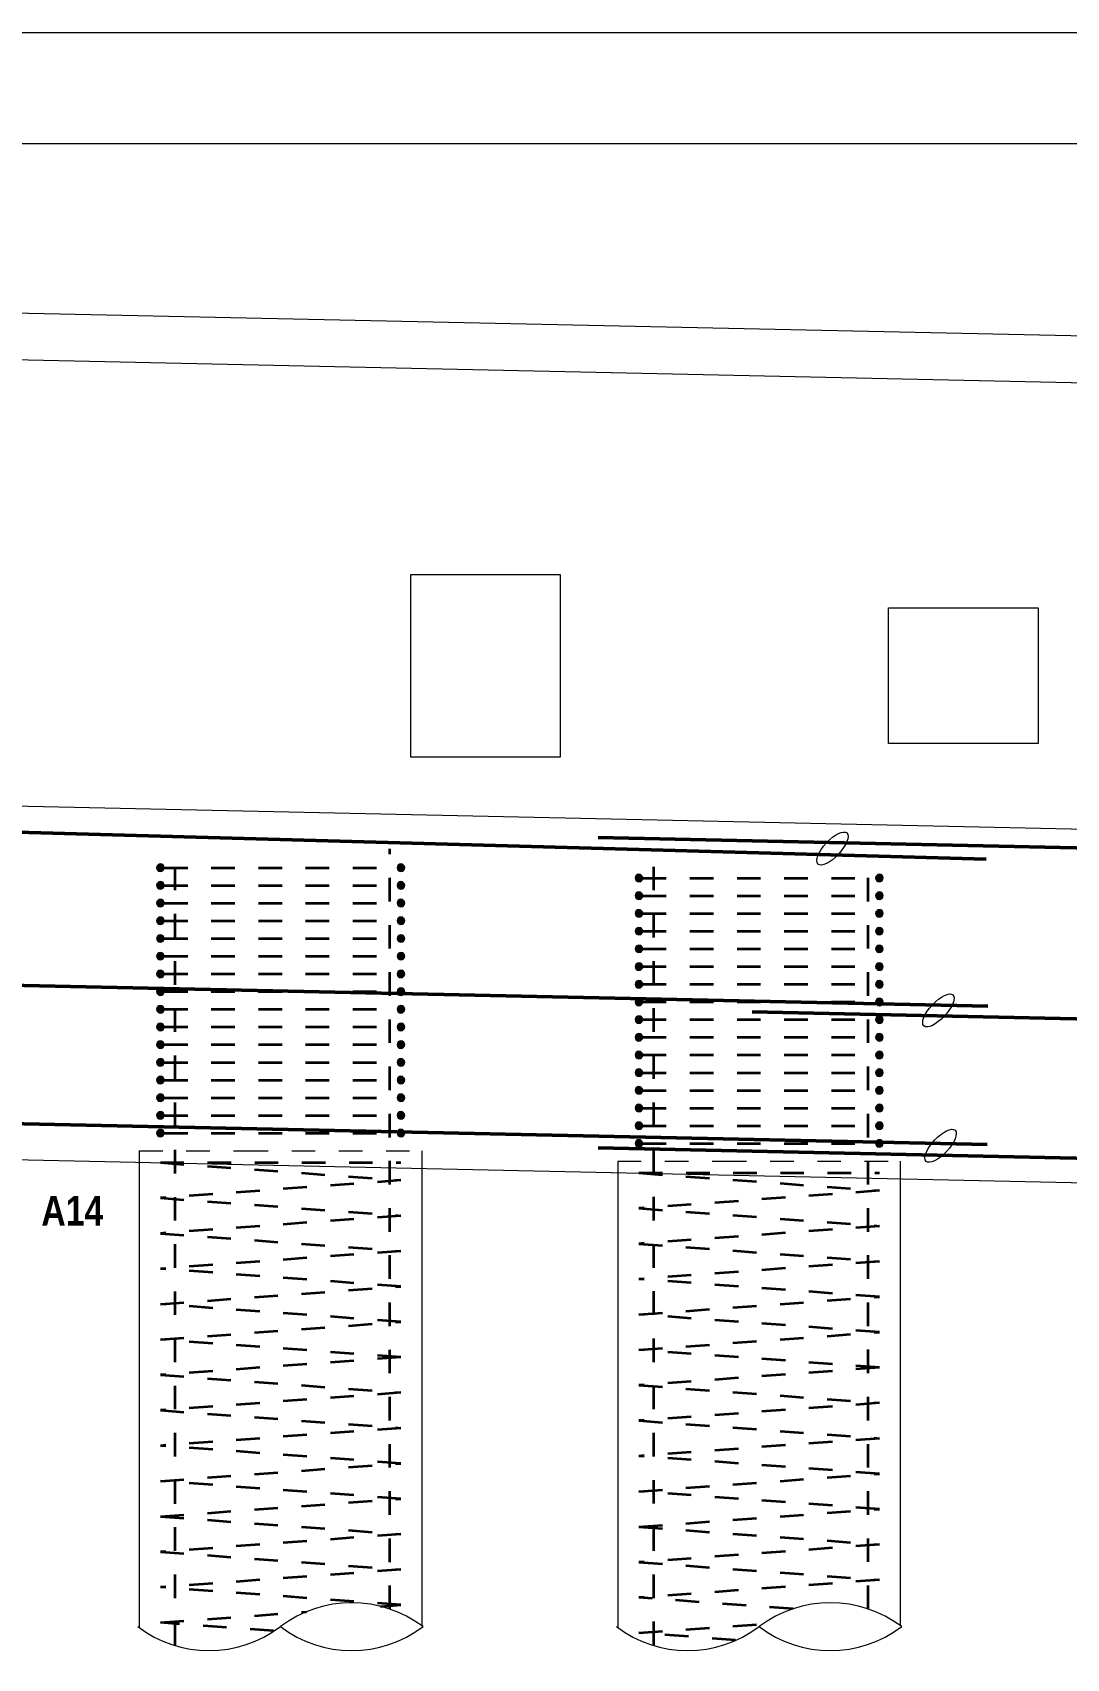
# Model space of a CAD drawing. Header units: metres. Extents: x 1110 to 1218, y -510 to 23.
# Drawn here: x 1169.14 to 1173.52, y 16.05 to 22.94 of the extents above; entities that cross this region are included whole.
import ezdxf

# ---------------------------------------------------------------- set-up
doc = ezdxf.new("R2010")
doc.units = ezdxf.units.M
doc.linetypes.add('JacobsDash', pattern=[0.0045, 0.003, -0.0015])
for name, color, linetype, lineweight in [('A-DETL', 7, 'Continuous', 13), ('A-DETL-GENF', 7, 'Continuous', 9), ('G-ANNO-TEXT', 7, 'Continuous', 9), ('S-BEAM', 7, 'Continuous', 50), ('S-FNDN', 7, 'Continuous', 50), ('S-FNDN-HDLN', 7, 'JacobsDash', 18)]:
    doc.layers.add(name, color=color, linetype=linetype, lineweight=lineweight)
doc.styles.add('Arial Narrow_B', font='ARIALNB.TTF', dxfattribs={"height": 0.125})

# ---------------------------------------------------------------- blocks, each defined once
blk = doc.blocks.new('01_SFO_FRP_Pile_CastInPlace_CS_BR08 - CAST-IN-PLACE PILE - 1200-8660960-DRG-2873072 - ELEVATION - ABUTMENT A Copy 1')
at = {"layer": 'S-FNDN', "lineweight": 13}
for p, q in [((1131.2167, 18.1471), (1131.2167, 16.1762)), ((1132.4167, 16.1826), (1132.4167, 18.1211))]:
    blk.add_line(p, q, dxfattribs=at)
at = {"layer": 'S-FNDN-HDLN', "lineweight": 13}
for p, q in [((1131.2167, 18.197), (1131.2167, 18.1471)), ((1131.2167, 18.197), (1131.6637, 18.197)), ((1131.6637, 18.197), (1132.4167, 18.197)), ((1132.4167, 18.1212), (1132.4167, 18.197))]:
    blk.add_line(p, q, dxfattribs=at)
blk = doc.blocks.new('S_Det_Reinf_Bar Section_2D Grey - N32-6361576-DRG-2873072 - ELEVATION - ABUTMENT A Copy 1')
at = {"layer": 'A-DETL-GENF', "true_color": 0x808080}
blk.add_hatch(color=8, dxfattribs=at).paths.add_polyline_path([(1122.9541, 18.3196), (1122.9583, 18.3202), (1122.9621, 18.3218), (1122.9654, 18.3243), (1122.968, 18.3276), (1122.9696, 18.3315), (1122.9701, 18.3356), (1122.9696, 18.3398), (1122.968, 18.3436), (1122.9654, 18.347), (1122.9621, 18.3495), (1122.9583, 18.3511), (1122.9541, 18.3516), (1122.95, 18.3511), (1122.9461, 18.3495), (1122.9428, 18.347), (1122.9403, 18.3436), (1122.9387, 18.3398), (1122.9381, 18.3356), (1122.9387, 18.3315), (1122.9403, 18.3276), (1122.9428, 18.3243), (1122.9461, 18.3218), (1122.95, 18.3202)])
at = {"layer": 'A-DETL-GENF', "color": 8, "lineweight": 18, "true_color": 0x808080}
for start, end in [(0, 180), (180, 0)]:
    blk.add_arc((1122.9541, 18.3356), 0.016, start, end, dxfattribs=at)
blk = doc.blocks.new('S_Det_Reinf_Bar Section_2D Grey - N32-6361679-DRG-2873072 - ELEVATION - ABUTMENT A Copy 1')
at = {"layer": 'A-DETL-GENF', "true_color": 0x808080}
blk.add_hatch(color=8, dxfattribs=at).paths.add_polyline_path([(1123.9741, 18.3196), (1123.9783, 18.3202), (1123.9821, 18.3218), (1123.9854, 18.3243), (1123.988, 18.3276), (1123.9896, 18.3315), (1123.9901, 18.3356), (1123.9896, 18.3398), (1123.988, 18.3436), (1123.9854, 18.347), (1123.9821, 18.3495), (1123.9783, 18.3511), (1123.9741, 18.3516), (1123.97, 18.3511), (1123.9661, 18.3495), (1123.9628, 18.347), (1123.9603, 18.3436), (1123.9587, 18.3398), (1123.9581, 18.3356), (1123.9587, 18.3315), (1123.9603, 18.3276), (1123.9628, 18.3243), (1123.9661, 18.3218), (1123.97, 18.3202)])
at = {"layer": 'A-DETL-GENF', "color": 8, "lineweight": 18, "true_color": 0x808080}
for start, end in [(0, 180), (180, 0)]:
    blk.add_arc((1123.9741, 18.3356), 0.016, start, end, dxfattribs=at)
blk = doc.blocks.new('S_Det_Reinf_Bar Section_2D Grey - N32-V31-DRG-2873072 - ELEVATION - ABUTMENT A Copy 1')
at = {"layer": 'A-DETL-GENF', "true_color": 0x808080}
blk.add_hatch(color=8, dxfattribs=at).paths.add_polyline_path([(1131.3067, 18.556), (1131.3109, 18.5566), (1131.3147, 18.5582), (1131.3181, 18.5607), (1131.3206, 18.564), (1131.3222, 18.5679), (1131.3227, 18.5727), (1131.3222, 18.5762), (1131.3206, 18.58), (1131.3181, 18.5834), (1131.3147, 18.5859), (1131.3109, 18.5875), (1131.3067, 18.588), (1131.3026, 18.5875), (1131.2987, 18.5859), (1131.2954, 18.5834), (1131.2929, 18.58), (1131.2913, 18.5762), (1131.2907, 18.572), (1131.2913, 18.5679), (1131.2929, 18.564), (1131.2954, 18.5607), (1131.2987, 18.5582), (1131.3026, 18.5566)])
at = {"layer": 'A-DETL-GENF', "color": 8, "lineweight": 18, "true_color": 0x808080}
for start, end in [(0, 180), (180, 0)]:
    blk.add_arc((1131.3067, 18.572), 0.016, start, end, dxfattribs=at)
blk = doc.blocks.new('S_Det_Reinf_Bar Section_2D Grey - N32-V32-DRG-2873072 - ELEVATION - ABUTMENT A Copy 1')
at = {"layer": 'A-DETL-GENF', "true_color": 0x808080}
blk.add_hatch(color=8, dxfattribs=at).paths.add_polyline_path([(1132.3267, 18.556), (1132.3311, 18.5567), (1132.3347, 18.5582), (1132.3381, 18.5607), (1132.3406, 18.564), (1132.3422, 18.5679), (1132.3427, 18.5727), (1132.3422, 18.5762), (1132.3406, 18.58), (1132.3381, 18.5834), (1132.3347, 18.5859), (1132.3309, 18.5875), (1132.3267, 18.588), (1132.3226, 18.5875), (1132.3187, 18.5859), (1132.3154, 18.5834), (1132.3129, 18.58), (1132.3113, 18.5762), (1132.3107, 18.572), (1132.3113, 18.5679), (1132.3129, 18.564), (1132.3154, 18.5607), (1132.3187, 18.5582), (1132.3226, 18.5566)])
at = {"layer": 'A-DETL-GENF', "color": 8, "lineweight": 18, "true_color": 0x808080}
for start, end in [(0, 180), (180, 0)]:
    blk.add_arc((1132.3267, 18.572), 0.016, start, end, dxfattribs=at)
blk = doc.blocks.new('CS_DET_Pile-Column_BreakLine - CS_Tubular BreakLine-6356722-DRG-2873072 - ELEVATION - ABUTMENT A Copy 1')
at = {"layer": 'A-DETL-GENF', "lineweight": 18}
for centre, start, end in [((1113.8524, 15.7794), 52.95733, 127.04267), ((1113.2474, 16.581), 232.95733, 307.04267), ((1113.8524, 16.581), 232.95733, 307.04267)]:
    blk.add_arc(centre, 0.5021, start, end, dxfattribs=at)
blk = doc.blocks.new('T2DExtentArrowReinf_v1 - Extent-9233316-DRG-2873072 - ELEVATION - ABUTMENT A Copy 1')
at = {"layer": 'A-DETL-GENF'}
blk.add_line((1112.6613, 22.4672), (1142.8289, 22.4672), dxfattribs=at)
blk = doc.blocks.new('T2DExtentArrowReinf_v1 - Extent-9233357-DRG-2873072 - ELEVATION - ABUTMENT A Copy 1')
at = {"layer": 'A-DETL-GENF'}
blk.add_line((1112.6613, 22.9372), (1142.8289, 22.9372), dxfattribs=at)

msp = doc.modelspace()

# ---------------------------------------------------------------- linework, layer by layer
at = {"layer": 'A-DETL'}
msp.add_line((1164.7397, 21.8428), (1181.4892, 21.4804), dxfattribs=at)
at = {"layer": 'A-DETL', "lineweight": 18}
for p, q in [((1170.7403, 20.64), (1171.3745, 20.64)), ((1170.7403, 19.865), (1170.7403, 20.64)), ((1171.3745, 20.64), (1171.3745, 19.865)), ((1172.767, 20.499), (1173.4012, 20.499)), ((1172.767, 19.924), (1172.767, 20.499)), ((1173.4012, 20.499), (1173.4012, 19.924)), ((1173.4012, 19.924), (1172.767, 19.924)), ((1171.3745, 19.865), (1170.7403, 19.865))]:
    msp.add_line(p, q, dxfattribs=at)
at = {"layer": 'A-DETL', "lineweight": 50}
for p, q in [((1173.1813, 19.4332), (1164.9651, 19.6616)), ((1181.3942, 19.3111), (1171.5356, 19.5244)), ((1173.1883, 18.8095), (1163.7327, 19.0141)), ((1181.3257, 18.5884), (1172.1883, 18.7862)), ((1164.4797, 18.4118), (1173.1846, 18.2234)), ((1171.5356, 18.2091), (1181.3657, 17.9964))]:
    msp.add_line(p, q, dxfattribs=at)
at = {"layer": 'A-DETL', "color": 8, "linetype": 'JacobsDash', "lineweight": 35, "true_color": 0x808080}
for p, q in [((1169.7411, 16.1012), (1169.7411, 19.497)), ((1170.6511, 16.254), (1170.6511, 19.477)), ((1171.7706, 16.1014), (1171.7706, 19.4532)), ((1169.6945, 19.397), (1170.6825, 19.397)), ((1172.6806, 16.2541), (1172.6806, 19.4332)), ((1169.6945, 19.322), (1170.6825, 19.322)), ((1171.724, 19.3532), (1172.712, 19.3532)), ((1169.6945, 19.247), (1170.6825, 19.247)), ((1171.724, 19.2782), (1172.712, 19.2782)), ((1169.6945, 19.172), (1170.6825, 19.172)), ((1171.724, 19.2032), (1172.712, 19.2032)), ((1169.6945, 19.097), (1170.6825, 19.097)), ((1171.724, 19.1282), (1172.712, 19.1282)), ((1171.724, 19.0532), (1172.712, 19.0532)), ((1169.6945, 19.022), (1170.6825, 19.022)), ((1171.724, 18.9782), (1172.712, 18.9782)), ((1169.6945, 18.947), (1170.6825, 18.947)), ((1171.724, 18.9032), (1172.712, 18.9032)), ((1169.6945, 18.872), (1170.6825, 18.872)), ((1171.724, 18.8282), (1172.712, 18.8282)), ((1169.6945, 18.797), (1170.6825, 18.797)), ((1171.724, 18.7532), (1172.712, 18.7532)), ((1169.6945, 18.722), (1170.6825, 18.722)), ((1171.724, 18.6782), (1172.712, 18.6782)), ((1169.6945, 18.647), (1170.6825, 18.647)), ((1169.6945, 18.572), (1170.6825, 18.572)), ((1171.724, 18.6032), (1172.712, 18.6032)), ((1169.6945, 18.497), (1170.6825, 18.497)), ((1171.724, 18.5282), (1172.712, 18.5282)), ((1169.6945, 18.422), (1170.6825, 18.422)), ((1171.724, 18.4532), (1172.712, 18.4532)), ((1169.6945, 18.347), (1170.6825, 18.347)), ((1171.724, 18.3782), (1172.712, 18.3782)), ((1169.6945, 18.272), (1170.6825, 18.272)), ((1171.724, 18.3032), (1172.712, 18.3032)), ((1171.724, 18.2282), (1172.712, 18.2282)), ((1169.6785, 18.147), (1170.6985, 18.072)), ((1169.6785, 18.147), (1170.6985, 18.147)), ((1170.6985, 18.072), (1169.6785, 17.997)), ((1171.708, 18.1032), (1172.728, 18.0282)), ((1171.708, 18.1032), (1172.728, 18.1032)), ((1169.6785, 17.997), (1170.6985, 17.922)), ((1172.728, 18.0282), (1171.708, 17.9532)), ((1170.6985, 17.922), (1169.6785, 17.847)), ((1171.708, 17.9532), (1172.728, 17.8782)), ((1172.728, 17.8782), (1171.708, 17.8032)), ((1169.6785, 17.847), (1170.6985, 17.772)), ((1171.708, 17.8032), (1172.728, 17.7282)), ((1170.6985, 17.772), (1169.6785, 17.697)), ((1172.728, 17.7282), (1171.708, 17.6532)), ((1170.6985, 17.622), (1169.6785, 17.697)), ((1172.728, 17.5782), (1171.708, 17.6532)), ((1169.6785, 17.547), (1170.6985, 17.622)), ((1171.708, 17.5032), (1172.728, 17.5782)), ((1170.6985, 17.472), (1169.6785, 17.547)), ((1169.6785, 17.397), (1170.6985, 17.472)), ((1172.728, 17.4282), (1171.708, 17.5032)), ((1170.6985, 17.322), (1169.6785, 17.397)), ((1171.708, 17.3532), (1172.728, 17.4282)), ((1170.6985, 17.322), (1169.6785, 17.247)), ((1172.728, 17.2782), (1171.708, 17.3532)), ((1169.6785, 17.247), (1170.6985, 17.172)), ((1172.728, 17.2782), (1171.708, 17.2032)), ((1170.6985, 17.172), (1169.6785, 17.097)), ((1171.708, 17.2032), (1172.728, 17.1282)), ((1169.6785, 17.097), (1170.6985, 17.022)), ((1172.728, 17.1282), (1171.708, 17.0532)), ((1171.708, 17.0532), (1172.728, 16.9782)), ((1170.6985, 17.022), (1169.6785, 16.947)), ((1172.728, 16.9782), (1171.708, 16.9032)), ((1170.6985, 16.872), (1169.6785, 16.947)), ((1172.728, 16.8282), (1171.708, 16.9032)), ((1169.6785, 16.797), (1170.6985, 16.872)), ((1171.708, 16.7532), (1172.728, 16.8282)), ((1170.6985, 16.722), (1169.6785, 16.797)), ((1172.728, 16.6782), (1171.708, 16.7532)), ((1169.6785, 16.647), (1170.6985, 16.722)), ((1169.6785, 16.647), (1170.6985, 16.572)), ((1171.708, 16.6032), (1172.728, 16.6782)), ((1170.6985, 16.572), (1169.6785, 16.497)), ((1171.708, 16.6032), (1172.728, 16.5282)), ((1169.6785, 16.497), (1170.6985, 16.422)), ((1172.728, 16.5282), (1171.708, 16.4532)), ((1170.6985, 16.422), (1169.6785, 16.347)), ((1171.708, 16.4532), (1172.728, 16.3782)), ((1170.6985, 16.272), (1169.6785, 16.347)), ((1172.728, 16.3782), (1171.708, 16.3032)), ((1170.6116, 16.2656), (1170.6985, 16.272)), ((1172.3621, 16.2551), (1171.708, 16.3032)), ((1169.6785, 16.197), (1170.2983, 16.2426)), ((1170.1587, 16.1617), (1169.6785, 16.197)), ((1171.708, 16.1532), (1172.2354, 16.1919)), ((1172.1177, 16.123), (1171.708, 16.1532))]:
    msp.add_line(p, q, dxfattribs=at)
at = {"layer": 'A-DETL'}
for centre in [(1172.5287, 19.4784), (1172.9779, 18.7921), (1172.9874, 18.2182)]:
    msp.add_ellipse(centre, major_axis=(0.0614, 0.0658), ratio=0.388889, dxfattribs=at)
at = {"layer": 'S-BEAM', "lineweight": 13}
for p, q in [((1181.4892, 21.2804), (1164.7374, 21.6428)), ((1164.7373, 19.7524), (1181.4882, 19.3899)), ((1181.4881, 17.8896), (1164.7373, 18.252))]:
    msp.add_line(p, q, dxfattribs=at)
at = {"layer": 'S-FNDN', "lineweight": 13}
for p, q in [((1171.618, 18.1032), (1171.618, 16.1765)), ((1172.818, 16.183), (1172.818, 18.0772))]:
    msp.add_line(p, q, dxfattribs=at)
at = {"layer": 'S-FNDN-HDLN', "lineweight": 13}
for p, q in [((1171.618, 18.1532), (1171.618, 18.1032)), ((1171.618, 18.1532), (1172.0649, 18.1532)), ((1172.0649, 18.1532), (1172.818, 18.1532)), ((1172.818, 18.0772), (1172.818, 18.1532))]:
    msp.add_line(p, q, dxfattribs=at)

# ---------------------------------------------------------------- block references
at = {"layer": 'A-DETL-GENF'}
for name, p in [('T2DExtentArrowReinf_v1 - Extent-9233357-DRG-2873072 - ELEVATION - ABUTMENT A Copy 1', (38.3718, 0)), ('T2DExtentArrowReinf_v1 - Extent-9233316-DRG-2873072 - ELEVATION - ABUTMENT A Copy 1', (38.3718, 0)), ('CS_DET_Pile-Column_BreakLine - CS_Tubular BreakLine-6356722-DRG-2873072 - ELEVATION - ABUTMENT A Copy 1', (56.6374, 0)), ('CS_DET_Pile-Column_BreakLine - CS_Tubular BreakLine-6356722-DRG-2873072 - ELEVATION - ABUTMENT A Copy 1', (58.6674, 0))]:
    msp.add_blockref(name, p, dxfattribs=at)
at = {"layer": 'A-DETL-GENF', "color": 8, "true_color": 0x808080}
for name, p in [('S_Det_Reinf_Bar Section_2D Grey - N32-6361576-DRG-2873072 - ELEVATION - ABUTMENT A Copy 1', (46.7244, 1.0614)), ('S_Det_Reinf_Bar Section_2D Grey - N32-6361679-DRG-2873072 - ELEVATION - ABUTMENT A Copy 1', (46.7244, 1.0614)), ('S_Det_Reinf_Bar Section_2D Grey - N32-6361576-DRG-2873072 - ELEVATION - ABUTMENT A Copy 1', (48.7538, 1.0175)), ('S_Det_Reinf_Bar Section_2D Grey - N32-6361679-DRG-2873072 - ELEVATION - ABUTMENT A Copy 1', (48.7538, 1.0175)), ('S_Det_Reinf_Bar Section_2D Grey - N32-6361576-DRG-2873072 - ELEVATION - ABUTMENT A Copy 1', (46.7244, 0.9864)), ('S_Det_Reinf_Bar Section_2D Grey - N32-6361679-DRG-2873072 - ELEVATION - ABUTMENT A Copy 1', (46.7244, 0.9864)), ('S_Det_Reinf_Bar Section_2D Grey - N32-6361576-DRG-2873072 - ELEVATION - ABUTMENT A Copy 1', (46.7244, 0.9114)), ('S_Det_Reinf_Bar Section_2D Grey - N32-6361679-DRG-2873072 - ELEVATION - ABUTMENT A Copy 1', (46.7244, 0.9114)), ('S_Det_Reinf_Bar Section_2D Grey - N32-6361576-DRG-2873072 - ELEVATION - ABUTMENT A Copy 1', (48.7538, 0.9425)), ('S_Det_Reinf_Bar Section_2D Grey - N32-6361679-DRG-2873072 - ELEVATION - ABUTMENT A Copy 1', (48.7538, 0.9425)), ('S_Det_Reinf_Bar Section_2D Grey - N32-6361576-DRG-2873072 - ELEVATION - ABUTMENT A Copy 1', (46.7244, 0.8364)), ('S_Det_Reinf_Bar Section_2D Grey - N32-6361679-DRG-2873072 - ELEVATION - ABUTMENT A Copy 1', (46.7244, 0.8364)), ('S_Det_Reinf_Bar Section_2D Grey - N32-6361576-DRG-2873072 - ELEVATION - ABUTMENT A Copy 1', (48.7538, 0.8675)), ('S_Det_Reinf_Bar Section_2D Grey - N32-6361679-DRG-2873072 - ELEVATION - ABUTMENT A Copy 1', (48.7538, 0.8675)), ('S_Det_Reinf_Bar Section_2D Grey - N32-6361576-DRG-2873072 - ELEVATION - ABUTMENT A Copy 1', (46.7244, 0.7614)), ('S_Det_Reinf_Bar Section_2D Grey - N32-6361679-DRG-2873072 - ELEVATION - ABUTMENT A Copy 1', (46.7244, 0.7614)), ('S_Det_Reinf_Bar Section_2D Grey - N32-6361576-DRG-2873072 - ELEVATION - ABUTMENT A Copy 1', (48.7538, 0.7925)), ('S_Det_Reinf_Bar Section_2D Grey - N32-6361679-DRG-2873072 - ELEVATION - ABUTMENT A Copy 1', (48.7538, 0.7925)), ('S_Det_Reinf_Bar Section_2D Grey - N32-6361576-DRG-2873072 - ELEVATION - ABUTMENT A Copy 1', (46.7244, 0.6864)), ('S_Det_Reinf_Bar Section_2D Grey - N32-6361679-DRG-2873072 - ELEVATION - ABUTMENT A Copy 1', (46.7244, 0.6864)), ('S_Det_Reinf_Bar Section_2D Grey - N32-6361576-DRG-2873072 - ELEVATION - ABUTMENT A Copy 1', (48.7538, 0.7175)), ('S_Det_Reinf_Bar Section_2D Grey - N32-6361679-DRG-2873072 - ELEVATION - ABUTMENT A Copy 1', (48.7538, 0.7175)), ('S_Det_Reinf_Bar Section_2D Grey - N32-6361576-DRG-2873072 - ELEVATION - ABUTMENT A Copy 1', (46.7244, 0.6114)), ('S_Det_Reinf_Bar Section_2D Grey - N32-6361679-DRG-2873072 - ELEVATION - ABUTMENT A Copy 1', (46.7244, 0.6114)), ('S_Det_Reinf_Bar Section_2D Grey - N32-6361576-DRG-2873072 - ELEVATION - ABUTMENT A Copy 1', (48.7538, 0.6425)), ('S_Det_Reinf_Bar Section_2D Grey - N32-6361679-DRG-2873072 - ELEVATION - ABUTMENT A Copy 1', (48.7538, 0.6425)), ('S_Det_Reinf_Bar Section_2D Grey - N32-6361576-DRG-2873072 - ELEVATION - ABUTMENT A Copy 1', (46.7244, 0.5364)), ('S_Det_Reinf_Bar Section_2D Grey - N32-6361679-DRG-2873072 - ELEVATION - ABUTMENT A Copy 1', (46.7244, 0.5364)), ('S_Det_Reinf_Bar Section_2D Grey - N32-6361576-DRG-2873072 - ELEVATION - ABUTMENT A Copy 1', (48.7538, 0.5675)), ('S_Det_Reinf_Bar Section_2D Grey - N32-6361679-DRG-2873072 - ELEVATION - ABUTMENT A Copy 1', (48.7538, 0.5675)), ('S_Det_Reinf_Bar Section_2D Grey - N32-6361576-DRG-2873072 - ELEVATION - ABUTMENT A Copy 1', (48.7538, 0.4925)), ('S_Det_Reinf_Bar Section_2D Grey - N32-6361679-DRG-2873072 - ELEVATION - ABUTMENT A Copy 1', (48.7538, 0.4925)), ('S_Det_Reinf_Bar Section_2D Grey - N32-6361576-DRG-2873072 - ELEVATION - ABUTMENT A Copy 1', (46.7244, 0.4614)), ('S_Det_Reinf_Bar Section_2D Grey - N32-6361679-DRG-2873072 - ELEVATION - ABUTMENT A Copy 1', (46.7244, 0.4614)), ('S_Det_Reinf_Bar Section_2D Grey - N32-6361576-DRG-2873072 - ELEVATION - ABUTMENT A Copy 1', (48.7538, 0.4175)), ('S_Det_Reinf_Bar Section_2D Grey - N32-6361679-DRG-2873072 - ELEVATION - ABUTMENT A Copy 1', (48.7538, 0.4175)), ('S_Det_Reinf_Bar Section_2D Grey - N32-6361576-DRG-2873072 - ELEVATION - ABUTMENT A Copy 1', (46.7244, 0.3864)), ('S_Det_Reinf_Bar Section_2D Grey - N32-6361679-DRG-2873072 - ELEVATION - ABUTMENT A Copy 1', (46.7244, 0.3864)), ('S_Det_Reinf_Bar Section_2D Grey - N32-6361576-DRG-2873072 - ELEVATION - ABUTMENT A Copy 1', (48.7538, 0.3425)), ('S_Det_Reinf_Bar Section_2D Grey - N32-6361679-DRG-2873072 - ELEVATION - ABUTMENT A Copy 1', (48.7538, 0.3425)), ('S_Det_Reinf_Bar Section_2D Grey - N32-6361576-DRG-2873072 - ELEVATION - ABUTMENT A Copy 1', (46.7244, 0.3114)), ('S_Det_Reinf_Bar Section_2D Grey - N32-6361679-DRG-2873072 - ELEVATION - ABUTMENT A Copy 1', (46.7244, 0.3114)), ('S_Det_Reinf_Bar Section_2D Grey - N32-6361576-DRG-2873072 - ELEVATION - ABUTMENT A Copy 1', (48.7538, 0.2675)), ('S_Det_Reinf_Bar Section_2D Grey - N32-6361679-DRG-2873072 - ELEVATION - ABUTMENT A Copy 1', (48.7538, 0.2675)), ('S_Det_Reinf_Bar Section_2D Grey - N32-V31-DRG-2873072 - ELEVATION - ABUTMENT A Copy 1', (38.3718, 0)), ('S_Det_Reinf_Bar Section_2D Grey - N32-V32-DRG-2873072 - ELEVATION - ABUTMENT A Copy 1', (38.3718, 0)), ('S_Det_Reinf_Bar Section_2D Grey - N32-6361576-DRG-2873072 - ELEVATION - ABUTMENT A Copy 1', (48.7538, 0.1925)), ('S_Det_Reinf_Bar Section_2D Grey - N32-6361679-DRG-2873072 - ELEVATION - ABUTMENT A Copy 1', (48.7538, 0.1925)), ('S_Det_Reinf_Bar Section_2D Grey - N32-6361576-DRG-2873072 - ELEVATION - ABUTMENT A Copy 1', (46.7244, 0.1614)), ('S_Det_Reinf_Bar Section_2D Grey - N32-6361679-DRG-2873072 - ELEVATION - ABUTMENT A Copy 1', (46.7244, 0.1614)), ('S_Det_Reinf_Bar Section_2D Grey - N32-6361576-DRG-2873072 - ELEVATION - ABUTMENT A Copy 1', (46.7244, 0.0864)), ('S_Det_Reinf_Bar Section_2D Grey - N32-6361679-DRG-2873072 - ELEVATION - ABUTMENT A Copy 1', (46.7244, 0.0864)), ('S_Det_Reinf_Bar Section_2D Grey - N32-6361576-DRG-2873072 - ELEVATION - ABUTMENT A Copy 1', (48.7538, 0.1175)), ('S_Det_Reinf_Bar Section_2D Grey - N32-6361679-DRG-2873072 - ELEVATION - ABUTMENT A Copy 1', (48.7538, 0.1175)), ('S_Det_Reinf_Bar Section_2D Grey - N32-6361576-DRG-2873072 - ELEVATION - ABUTMENT A Copy 1', (46.7244, 0.0114)), ('S_Det_Reinf_Bar Section_2D Grey - N32-6361679-DRG-2873072 - ELEVATION - ABUTMENT A Copy 1', (46.7244, 0.0114)), ('S_Det_Reinf_Bar Section_2D Grey - N32-6361576-DRG-2873072 - ELEVATION - ABUTMENT A Copy 1', (48.7538, 0.0425)), ('S_Det_Reinf_Bar Section_2D Grey - N32-6361679-DRG-2873072 - ELEVATION - ABUTMENT A Copy 1', (48.7538, 0.0425)), ('S_Det_Reinf_Bar Section_2D Grey - N32-6361576-DRG-2873072 - ELEVATION - ABUTMENT A Copy 1', (46.7244, -0.0636)), ('S_Det_Reinf_Bar Section_2D Grey - N32-6361679-DRG-2873072 - ELEVATION - ABUTMENT A Copy 1', (46.7244, -0.0636)), ('S_Det_Reinf_Bar Section_2D Grey - N32-6361576-DRG-2873072 - ELEVATION - ABUTMENT A Copy 1', (48.7538, -0.0325)), ('S_Det_Reinf_Bar Section_2D Grey - N32-6361679-DRG-2873072 - ELEVATION - ABUTMENT A Copy 1', (48.7538, -0.0325)), ('S_Det_Reinf_Bar Section_2D Grey - N32-6361576-DRG-2873072 - ELEVATION - ABUTMENT A Copy 1', (48.7538, -0.1075)), ('S_Det_Reinf_Bar Section_2D Grey - N32-6361679-DRG-2873072 - ELEVATION - ABUTMENT A Copy 1', (48.7538, -0.1075))]:
    msp.add_blockref(name, p, dxfattribs=at)
at = {"layer": 'S-FNDN-HDLN', "lineweight": 13}
msp.add_blockref('01_SFO_FRP_Pile_CastInPlace_CS_BR08 - CAST-IN-PLACE PILE - 1200-8660960-DRG-2873072 - ELEVATION - ABUTMENT A Copy 1', (38.3718, 0), dxfattribs=at)

# ---------------------------------------------------------------- next in the draw order: texts
at = {"layer": 'G-ANNO-TEXT', "insert": (1169.1737, 18.0054), "char_height": 0.125, "attachment_point": 1, "style": 'Arial Narrow_B', "bg_fill": 3, "box_fill_scale": 1, "bg_fill_color": 256, "bg_fill_true_color": 13158600, "bg_fill_transparency": 0}
msp.add_mtext('A14', dxfattribs=at)

doc.saveas('drawing.dxf')
